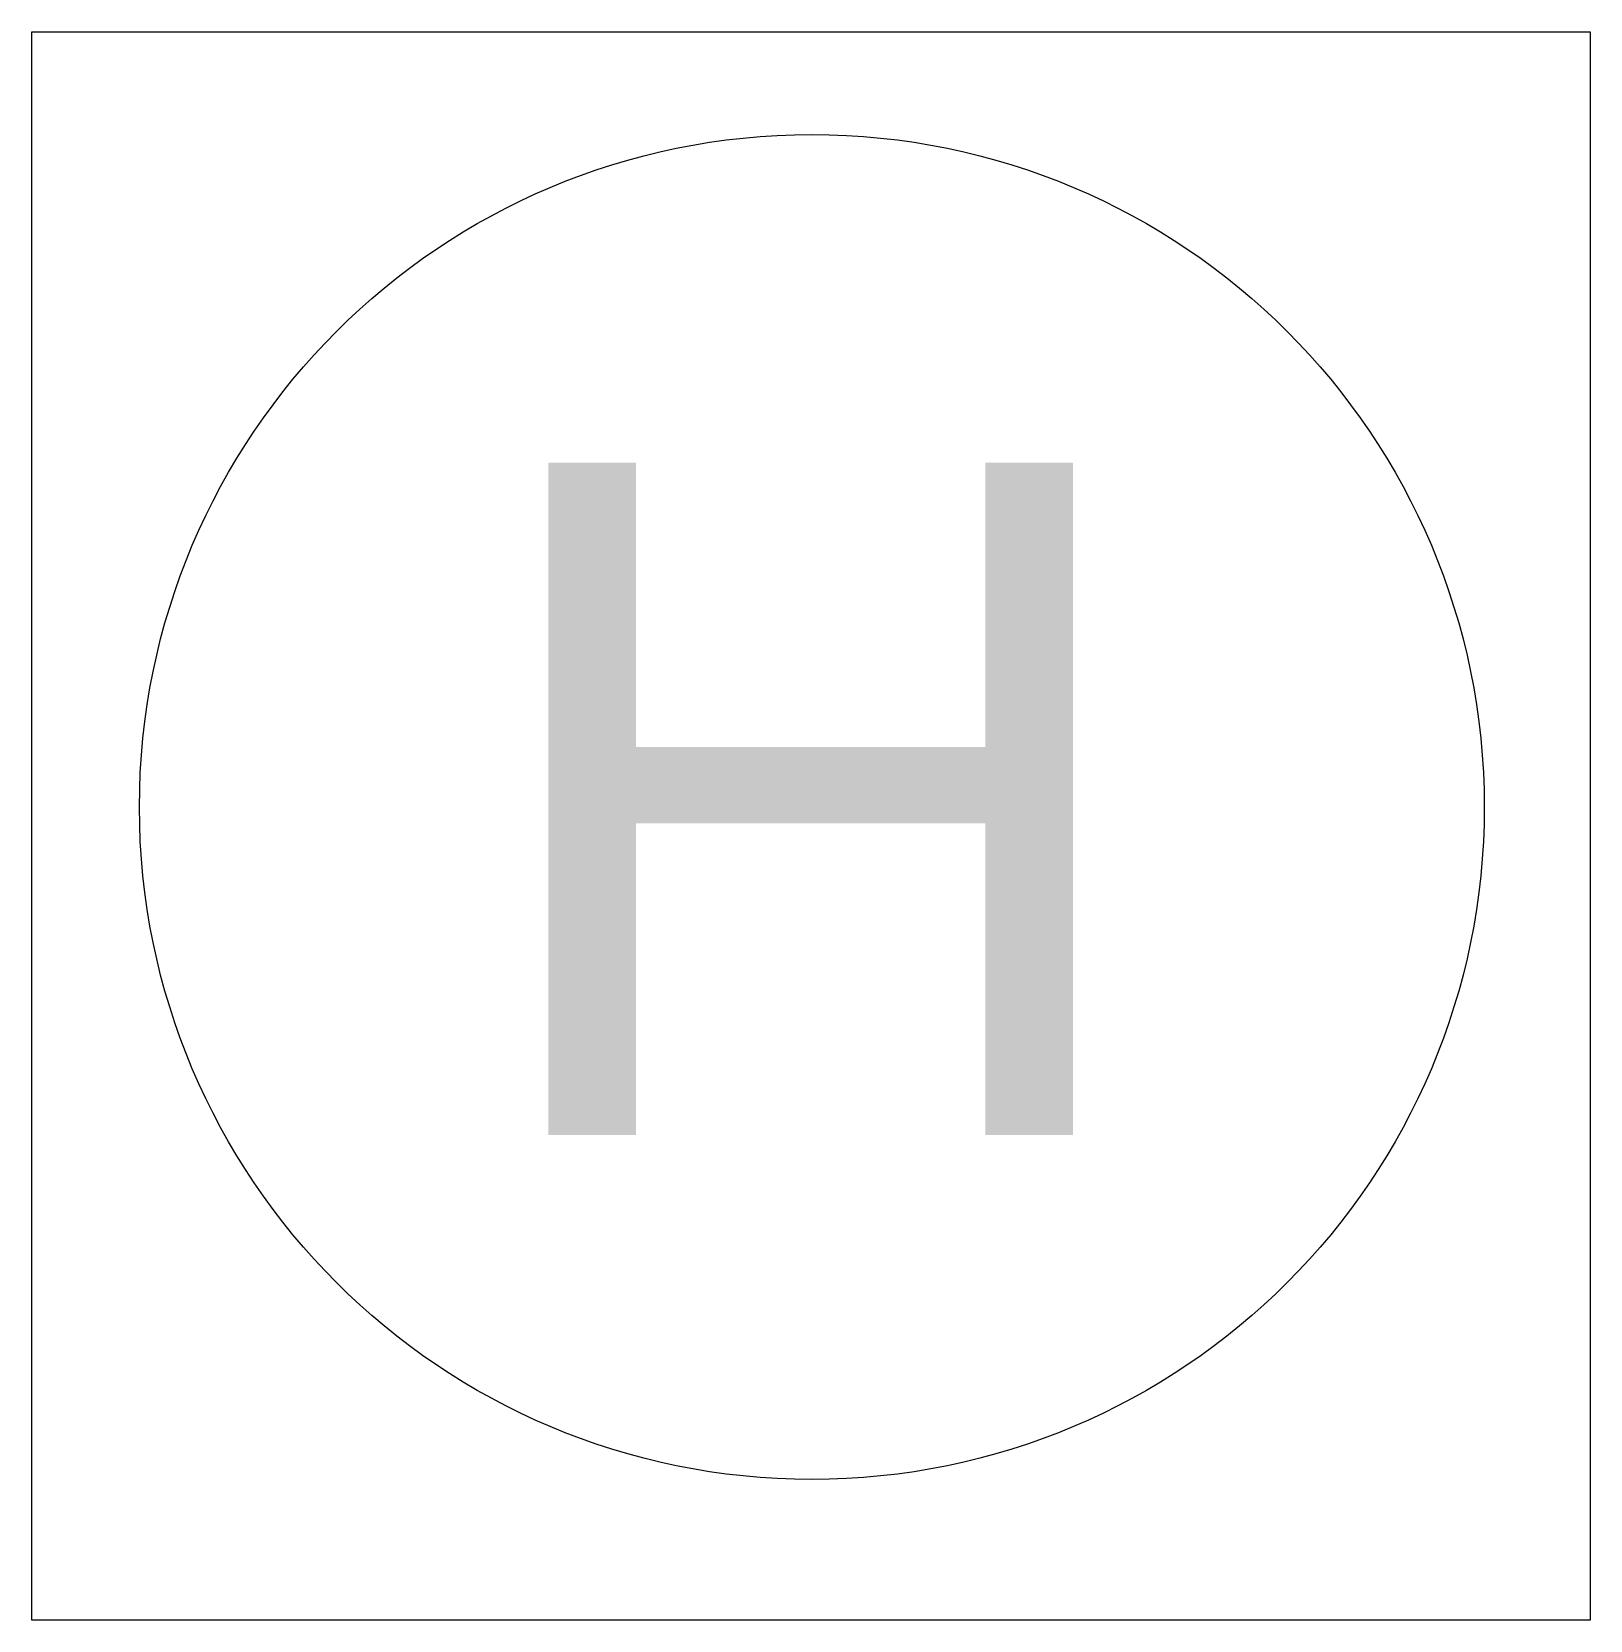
# Model space of a CAD drawing. Header units: inches. Extents: x 228.28 to 232.91, y 151.24 to 155.96.
import ezdxf

# ---------------------------------------------------------------- set-up
doc = ezdxf.new("R2010")
doc.units = ezdxf.units.IN
doc.header["$MEASUREMENT"] = 0
doc.layers.get('0').update_dxf_attribs({"color": 1, "lineweight": 9})
doc.layers.add('E201-Electrical-2nd-floor', color=7, linetype='Continuous', lineweight=9)
doc.styles.get("Standard").update_dxf_attribs({"font": 'Arial.ttf', "height": 2})

# ---------------------------------------------------------------- blocks, each defined once
blk = doc.blocks.new('humidity-sensor')
blk.add_circle((0, 0), 2)
blk.add_text('H', height=2).set_placement((-1.0132, -0.9755))

msp = doc.modelspace()

# ---------------------------------------------------------------- linework, layer by layer
at = {"layer": 'E201-Electrical-2nd-floor', "lineweight": 5}
msp.add_lwpolyline([(228.2784, 155.9642), (232.914, 155.9642), (232.914, 151.2397), (228.2784, 151.2397)], close=True, dxfattribs=at)

# ---------------------------------------------------------------- block references
msp.add_blockref('humidity-sensor', (230.5987, 153.6584), dxfattribs=at)

doc.saveas('drawing.dxf')
